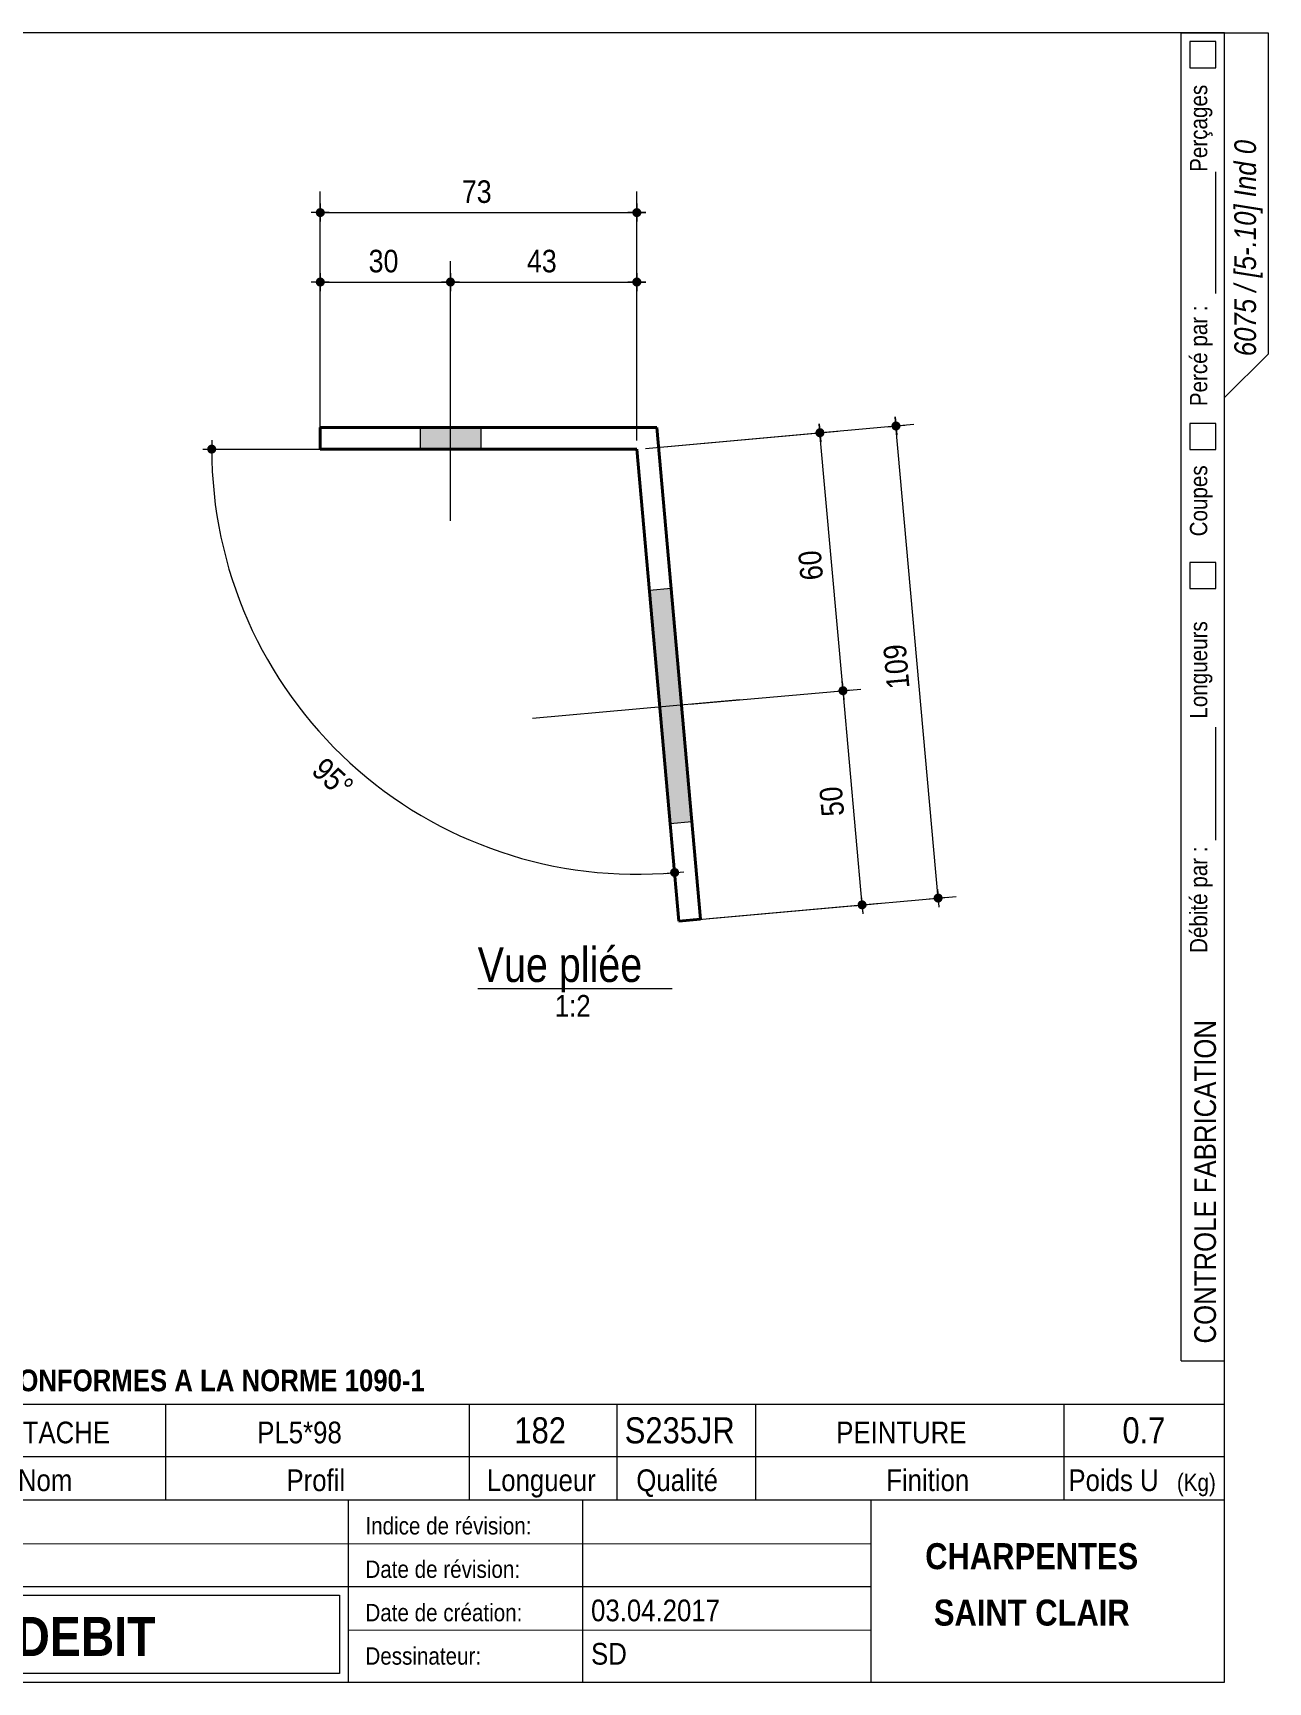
# Model space of a CAD drawing. Header units: millimetres. Extents: x 2 to 287, y 5 to 195.
# Drawn here: x 144.7 to 287, y 5 to 195 of the extents above; entities that cross this region are included whole.
import ezdxf

# ---------------------------------------------------------------- set-up
doc = ezdxf.new("R2010")
doc.units = ezdxf.units.MM
for name, color, linetype, lineweight in [('Autre type objet', 1, 'Continuous', 0), ('Boulon', 7, 'Continuous', 0), ('Cotation', 7, 'Continuous', 0), ('Feuille dessin', 5, 'Continuous', 0), ('Piece', 2, 'Continuous', 0)]:
    doc.layers.add(name, color=color, linetype=linetype, lineweight=lineweight)
doc.styles.add('ARIAL', font='ARIAL.TTF')
doc.styles.add('ARIAL_BOLD', font='ARIALBD.TTF')
doc.styles.add('ARIAL_ITALIC', font='ARIALI.TTF')
doc.styles.add('COMIC_SANS_MS', font='COMIC.TTF')

# ---------------------------------------------------------------- blocks, each defined once
blk = doc.blocks.new('*A4')
at = {"layer": 'Boulon'}
blk.add_hatch(color=256, dxfattribs=at).paths.add_polyline_path([(189.3, 147.05), (189.3, 149.55), (196.3, 149.55), (196.3, 147.05)], flags=17)
blk.add_hatch(color=256, dxfattribs=at).paths.add_polyline_path([(189.3, 147.05), (189.3, 149.55), (196.3, 149.55), (196.3, 147.05)], flags=17)
at = {"layer": 'Boulon', "linetype": 'Continuous', "lineweight": 0}
for p, q in [((192.8, 138.8), (192.8, 165.3)), ((192.8, 138.8), (192.8, 165.3)), ((189.3, 149.55), (189.3, 147.05)), ((189.3, 149.55), (189.3, 147.05)), ((196.3, 149.55), (196.3, 147.05)), ((196.3, 149.55), (196.3, 147.05))]:
    blk.add_line(p, q, dxfattribs=at)
blk = doc.blocks.new('*A5')
at = {"layer": 'Boulon'}
blk.add_hatch(color=256, dxfattribs=at).paths.add_polyline_path([(220.62, 104.11), (218.13, 103.89), (215.73, 130.78), (218.22, 131)], flags=17)
blk.add_hatch(color=256, dxfattribs=at).paths.add_polyline_path([(220.62, 104.11), (218.13, 103.89), (215.73, 130.78), (218.22, 131)], flags=17)
at = {"layer": 'Boulon', "linetype": 'Continuous', "lineweight": 0}
for p, q in [((218.22, 131), (215.73, 130.78)), ((218.22, 131), (215.73, 130.78)), ((226.14, 118.16), (202.24, 116.02)), ((226.14, 118.16), (202.24, 116.02)), ((220.62, 104.11), (218.13, 103.89)), ((220.62, 104.11), (218.13, 103.89))]:
    blk.add_line(p, q, dxfattribs=at)
blk = doc.blocks.new('*A6')
at = {"layer": 'Piece', "color": 2, "linetype": 'Continuous', "lineweight": 40}
for p, q in [((216.560289, 149.554874), (177.799325, 149.554874)), ((177.799325, 147.054874), (177.799325, 149.554874)), ((221.620941, 92.882306), (216.560289, 149.554874)), ((214.273582, 147.054874), (177.799325, 147.054874)), ((214.273582, 147.054874), (219.130849, 92.65995)), ((219.130849, 92.65995), (221.620941, 92.882306))]:
    blk.add_line(p, q, dxfattribs=at)
blk = doc.blocks.new('*A7')
at = {"layer": 'Feuille dessin', "linetype": 'Continuous', "lineweight": 0}
for p, q in [((282, 195), (5, 195)), ((5, 195), (5, 5)), ((282, 5), (282, 195)), ((5, 5), (282, 5))]:
    blk.add_line(p, q, dxfattribs=at)
at = {"layer": 'Feuille dessin', "style": 'ARIAL', "width": 0.85}
blk.add_text('Tekla Structures', height=2, rotation=90, dxfattribs=at).set_placement((4.5, 5.5))
blk = doc.blocks.new('*A9')
at = {"layer": 'Autre type objet', "linetype": 'Continuous', "lineweight": 0}
for p, q in [((277, 42), (277, 195)), ((277, 195), (287, 195)), ((278, 194), (278, 191)), ((281, 194), (278, 194)), ((281, 191), (281, 194)), ((282, 42), (282, 195)), ((287, 195), (287, 158)), ((278, 191), (281, 191)), ((281, 165), (281, 179)), ((287, 158), (282, 153)), ((278, 150), (278, 147)), ((281, 150), (278, 150)), ((281, 147), (281, 150)), ((278, 147), (281, 147)), ((278, 134), (278, 131)), ((281, 134), (278, 134)), ((281, 131), (281, 134)), ((278, 131), (281, 131)), ((281, 102), (281, 115)), ((277, 42), (282, 42))]:
    blk.add_line(p, q, dxfattribs=at)
at = {"layer": 'Autre type objet', "width": 0.85}
for s, height, style, p in [('Perçages', 2, 'ARIAL', (280, 179)), ('6075 / [5-.10] Ind 0', 2.5, 'ARIAL_ITALIC', (285.619109, 157.760245)), ('Percé par :', 2, 'ARIAL', (280, 152)), ('Coupes', 2, 'ARIAL', (280, 137)), ('Longueurs', 2, 'ARIAL', (280, 116)), ('Débité par :', 2, 'ARIAL', (280, 89)), ('CONTROLE FABRICATION', 2.5, 'ARIAL', (281, 44))]:
    blk.add_text(s, height=height, rotation=90, dxfattribs=dict(at, style=style)).set_placement(p)
blk = doc.blocks.new('*A10')
at = {"layer": 'Autre type objet', "linetype": 'Continuous', "lineweight": 0}
for p, q in [((92, 37), (282, 37)), ((92, 37), (92, 31)), ((92.51953, 36.5), (113.5, 36.5)), ((92.51953, 31.394341), (92.51953, 36.5)), ((113.5, 36.5), (113.5, 31.394341)), ((114.5, 31), (114.5, 37)), ((134.5, 31), (134.5, 37)), ((160, 31), (160, 37)), ((195, 31), (195, 37)), ((212, 31), (212, 37)), ((228, 31), (228, 37)), ((263.5, 31), (263.5, 37)), ((282, 31), (282, 37)), ((92, 31), (282, 31)), ((92, 31), (92, 5)), ((113.5, 31.394341), (92.51953, 31.394341)), ((114.5, 16), (114.5, 31)), ((134.5, 26), (134.5, 31)), ((160, 26), (160, 31)), ((195, 26), (195, 31)), ((212, 26), (212, 31)), ((228, 26), (228, 31)), ((263.5, 26), (263.5, 31)), ((282, 5), (282, 31)), ((92, 26), (282, 26)), ((181, 26), (181, 5)), ((208, 26), (208, 5)), ((241.262466, 5), (241.262466, 26)), ((92, 21), (241.327069, 20.935451)), ((92, 16), (181, 16)), ((181, 16), (241.297815, 16.021151)), ((93, 15), (180, 15)), ((93, 6), (93, 15)), ((180, 15), (180, 6)), ((181, 11), (241.217807, 10.969512)), ((180, 6), (93, 6)), ((92, 5), (282, 5))]:
    blk.add_line(p, q, dxfattribs=at)
at = {"layer": 'Autre type objet', "width": 0.85}
for s, height, style, p in [('TOLERANCES ESSENTIELLES CONFORMES A LA NORME 1090-1', 2.5, 'ARIAL_BOLD', (96.5, 38.5)), ('5-10', 3, 'ARIAL_BOLD', (98.285724, 32.540141)), ('2', 3, 'ARIAL', (120.389893, 32.5)), ('ATTACHE', 2.5, 'ARIAL', (139.718018, 32.5)), ('PL5*98', 2.5, 'ARIAL', (170.537964, 32.5)), ('182', 3, 'ARIAL', (200.165771, 32.5)), ('S235JR', 3, 'ARIAL', (212.880127, 32.5)), ('PEINTURE', 2.5, 'ARIAL', (237.24646, 32.5)), ('0.7', 3, 'ARIAL', (270.222412, 32.5)), ('Repère', 2.5, 'ARIAL', (96.112978, 27)), ('Qté', 2.5, 'ARIAL', (119, 27)), ('Nom', 2.5, 'ARIAL', (142.961426, 27)), ('Profil', 2.5, 'ARIAL', (173.903564, 27)), ('Longueur', 2.5, 'ARIAL', (197, 27)), ('Qualité', 2.5, 'ARIAL', (214.218018, 27)), ('Finition', 2.5, 'ARIAL', (243, 27)), ('Poids U', 2.5, 'ARIAL', (264, 27)), ('(Kg)', 2, 'ARIAL', (276.5, 27)), ('6075', 3.5, 'ARIAL', (115.5, 22)), ('N° Affaire:', 2, 'ARIAL', (93.640566, 22)), ('Indice de révision:', 2, 'ARIAL', (183, 22)), ('CHARPENTES', 3, 'ARIAL_BOLD', (247.5, 18)), ('Nom Affaire:', 2, 'ARIAL', (93.640566, 17.5)), ('GHD Bât N', 3.5, 'ARIAL', (115.5, 17)), ('Date de révision:', 2, 'ARIAL', (183, 17)), ('Date de création:', 2, 'ARIAL', (183, 12)), ('03.04.2017', 2.5, 'ARIAL', (209, 12)), ('SAINT CLAIR', 3, 'ARIAL_BOLD', (248.5, 11.5)), ('CROQUIS   DE  DEBIT', 4.5, 'ARIAL_BOLD', (103, 8)), ('SD', 2.5, 'ARIAL', (209, 7)), ('Dessinateur:', 2, 'ARIAL', (183, 7))]:
    blk.add_text(s, height=height, dxfattribs=dict(at, style=style)).set_placement(p)
blk = doc.blocks.new('*A24')
at = {"layer": 'Cotation'}
for points in [[(165.27, 146.54), (165.24, 146.54), (165.22, 146.54), (165.19, 146.54), (165.17, 146.55), (165.14, 146.56), (165.12, 146.57), (165.09, 146.57), (165.07, 146.58), (165.05, 146.6), (165.02, 146.61), (165, 146.62), (164.98, 146.64), (164.96, 146.65), (164.94, 146.67), (164.92, 146.69), (164.91, 146.71), (164.89, 146.72), (164.87, 146.75), (164.86, 146.77), (164.85, 146.79), (164.83, 146.81), (164.82, 146.83), (164.81, 146.86), (164.8, 146.88), (164.79, 146.9), (164.79, 146.93), (164.78, 146.95), (164.78, 146.98), (164.77, 147), (164.77, 147.03), (164.77, 147.05), (164.77, 147.08), (164.77, 147.11), (164.78, 147.13), (164.78, 147.16), (164.79, 147.18), (164.79, 147.21), (164.8, 147.23), (164.81, 147.25), (164.82, 147.28), (164.83, 147.3), (164.85, 147.32), (164.86, 147.34), (164.87, 147.36), (164.89, 147.38), (164.91, 147.4), (164.92, 147.42), (164.94, 147.44), (164.96, 147.46), (164.98, 147.47), (165, 147.49), (165.02, 147.5), (165.05, 147.51), (165.07, 147.52), (165.09, 147.54), (165.12, 147.54), (165.14, 147.55), (165.17, 147.56), (165.19, 147.56), (165.22, 147.57), (165.24, 147.57), (165.27, 147.57), (165.29, 147.57), (165.32, 147.57), (165.34, 147.57), (165.37, 147.57), (165.39, 147.56), (165.42, 147.56), (165.44, 147.55), (165.47, 147.54), (165.49, 147.54), (165.51, 147.52), (165.54, 147.51), (165.56, 147.5), (165.58, 147.49), (165.6, 147.47), (165.62, 147.46), (165.64, 147.44), (165.66, 147.42), (165.68, 147.4), (165.69, 147.38), (165.71, 147.36), (165.72, 147.34), (165.74, 147.32), (165.75, 147.3), (165.76, 147.28), (165.77, 147.25), (165.78, 147.23), (165.79, 147.21), (165.8, 147.18), (165.8, 147.16), (165.81, 147.13), (165.81, 147.11), (165.81, 147.08), (165.81, 147.05), (165.81, 147.03), (165.81, 147), (165.81, 146.98), (165.8, 146.95), (165.8, 146.93), (165.79, 146.9), (165.78, 146.88), (165.77, 146.86), (165.76, 146.83), (165.75, 146.81), (165.74, 146.79), (165.72, 146.77), (165.71, 146.75), (165.69, 146.72), (165.68, 146.71), (165.66, 146.69), (165.64, 146.67), (165.62, 146.65), (165.6, 146.64), (165.58, 146.62), (165.56, 146.61), (165.54, 146.6), (165.51, 146.58), (165.49, 146.57), (165.47, 146.57), (165.44, 146.56), (165.42, 146.55), (165.39, 146.54), (165.37, 146.54), (165.34, 146.54), (165.32, 146.54), (165.29, 146.53)], [(218.6, 97.75), (218.58, 97.75), (218.55, 97.75), (218.53, 97.76), (218.5, 97.76), (218.48, 97.77), (218.45, 97.78), (218.43, 97.79), (218.41, 97.8), (218.39, 97.81), (218.36, 97.82), (218.34, 97.83), (218.32, 97.85), (218.3, 97.87), (218.28, 97.88), (218.26, 97.9), (218.24, 97.92), (218.23, 97.94), (218.21, 97.96), (218.2, 97.98), (218.18, 98), (218.17, 98.02), (218.16, 98.04), (218.15, 98.07), (218.14, 98.09), (218.13, 98.12), (218.13, 98.14), (218.12, 98.17), (218.12, 98.19), (218.11, 98.22), (218.11, 98.24), (218.11, 98.27), (218.11, 98.29), (218.11, 98.32), (218.12, 98.34), (218.12, 98.37), (218.13, 98.39), (218.13, 98.42), (218.14, 98.44), (218.15, 98.47), (218.16, 98.49), (218.17, 98.51), (218.18, 98.53), (218.2, 98.56), (218.21, 98.58), (218.23, 98.6), (218.24, 98.62), (218.26, 98.63), (218.28, 98.65), (218.3, 98.67), (218.32, 98.68), (218.34, 98.7), (218.36, 98.71), (218.39, 98.73), (218.41, 98.74), (218.43, 98.75), (218.45, 98.76), (218.48, 98.76), (218.5, 98.77), (218.53, 98.78), (218.55, 98.78), (218.58, 98.78), (218.6, 98.79), (218.63, 98.79), (218.66, 98.79), (218.68, 98.78), (218.71, 98.78), (218.73, 98.78), (218.76, 98.77), (218.78, 98.76), (218.81, 98.76), (218.83, 98.75), (218.85, 98.74), (218.88, 98.73), (218.9, 98.71), (218.92, 98.7), (218.94, 98.68), (218.96, 98.67), (218.98, 98.65), (219, 98.63), (219.02, 98.62), (219.03, 98.6), (219.05, 98.58), (219.06, 98.56), (219.08, 98.53), (219.09, 98.51), (219.1, 98.49), (219.11, 98.47), (219.12, 98.44), (219.13, 98.42), (219.13, 98.39), (219.14, 98.37), (219.14, 98.34), (219.15, 98.32), (219.15, 98.29), (219.15, 98.27), (219.15, 98.24), (219.15, 98.22), (219.14, 98.19), (219.14, 98.17), (219.13, 98.14), (219.13, 98.12), (219.12, 98.09), (219.11, 98.07), (219.1, 98.04), (219.09, 98.02), (219.08, 98), (219.06, 97.98), (219.05, 97.96), (219.03, 97.94), (219.02, 97.92), (219, 97.9), (218.98, 97.88), (218.96, 97.87), (218.94, 97.85), (218.92, 97.83), (218.9, 97.82), (218.88, 97.81), (218.85, 97.8), (218.83, 97.79), (218.81, 97.78), (218.78, 97.77), (218.76, 97.76), (218.73, 97.76), (218.71, 97.75), (218.68, 97.75), (218.66, 97.75), (218.63, 97.75)]]:
    blk.add_hatch(color=256, dxfattribs=at).paths.add_polyline_path(points, flags=17)
at = {"layer": 'Cotation', "linetype": 'Continuous', "lineweight": 0}
for p, q in [((164.25, 147.05), (166.33, 147.05)), ((165.29, 148.09), (165.29, 146.01)), ((165.29, 147.05), (214.27, 147.05)), ((218.63, 98.27), (214.27, 147.05)), ((214.36, 146.06), (218.63, 98.27)), ((218.72, 97.23), (218.54, 99.3)), ((217.59, 98.17), (219.67, 98.36))]:
    blk.add_line(p, q, dxfattribs=at)
blk.add_arc((214.27, 147.05), 48.98, 180, 275.1028, dxfattribs=at)
at = {"layer": 'Cotation'}
for p in [(165.29, 147.05), (218.63, 98.27)]:
    blk.add_point(p, dxfattribs=at)
at = {"layer": 'Cotation', "style": 'ARIAL', "width": 0.85}
blk.add_text('95°', height=2.6, rotation=-42.4504, dxfattribs=at).set_placement((176.65, 109.8))
blk = doc.blocks.new('*A25')
at = {"layer": 'Cotation'}
for points in [[(244.11, 149.2), (244.08, 149.2), (244.05, 149.21), (244.03, 149.21), (244, 149.22), (243.98, 149.22), (243.96, 149.23), (243.93, 149.24), (243.91, 149.25), (243.89, 149.26), (243.86, 149.28), (243.84, 149.29), (243.82, 149.3), (243.8, 149.32), (243.78, 149.34), (243.76, 149.35), (243.75, 149.37), (243.73, 149.39), (243.71, 149.41), (243.7, 149.43), (243.68, 149.45), (243.67, 149.48), (243.66, 149.5), (243.65, 149.52), (243.64, 149.55), (243.63, 149.57), (243.63, 149.59), (243.62, 149.62), (243.62, 149.64), (243.61, 149.67), (243.61, 149.7), (243.61, 149.72), (243.61, 149.75), (243.61, 149.77), (243.62, 149.8), (243.62, 149.82), (243.63, 149.85), (243.63, 149.87), (243.64, 149.9), (243.65, 149.92), (243.66, 149.94), (243.67, 149.97), (243.68, 149.99), (243.7, 150.01), (243.71, 150.03), (243.73, 150.05), (243.75, 150.07), (243.76, 150.09), (243.78, 150.11), (243.8, 150.12), (243.82, 150.14), (243.84, 150.15), (243.86, 150.17), (243.89, 150.18), (243.91, 150.19), (243.93, 150.2), (243.96, 150.21), (243.98, 150.22), (244, 150.23), (244.03, 150.23), (244.05, 150.24), (244.08, 150.24), (244.11, 150.24), (244.13, 150.24), (244.16, 150.24), (244.18, 150.24), (244.21, 150.24), (244.23, 150.23), (244.26, 150.23), (244.28, 150.22), (244.31, 150.21), (244.33, 150.2), (244.35, 150.19), (244.38, 150.18), (244.4, 150.17), (244.42, 150.15), (244.44, 150.14), (244.46, 150.12), (244.48, 150.11), (244.5, 150.09), (244.52, 150.07), (244.53, 150.05), (244.55, 150.03), (244.56, 150.01), (244.58, 149.99), (244.59, 149.97), (244.6, 149.94), (244.61, 149.92), (244.62, 149.9), (244.63, 149.87), (244.64, 149.85), (244.64, 149.82), (244.65, 149.8), (244.65, 149.77), (244.65, 149.75), (244.65, 149.72), (244.65, 149.7), (244.65, 149.67), (244.65, 149.64), (244.64, 149.62), (244.64, 149.59), (244.63, 149.57), (244.62, 149.55), (244.61, 149.52), (244.6, 149.5), (244.59, 149.48), (244.58, 149.45), (244.56, 149.43), (244.55, 149.41), (244.53, 149.39), (244.52, 149.37), (244.5, 149.35), (244.48, 149.34), (244.46, 149.32), (244.44, 149.3), (244.42, 149.29), (244.4, 149.28), (244.38, 149.26), (244.35, 149.25), (244.33, 149.24), (244.31, 149.23), (244.28, 149.22), (244.26, 149.22), (244.23, 149.21), (244.21, 149.21), (244.18, 149.2), (244.16, 149.2), (244.13, 149.2)], [(248.96, 94.81), (248.94, 94.81), (248.91, 94.81), (248.89, 94.82), (248.86, 94.82), (248.84, 94.83), (248.81, 94.84), (248.79, 94.85), (248.77, 94.86), (248.74, 94.87), (248.72, 94.88), (248.7, 94.89), (248.68, 94.91), (248.66, 94.92), (248.64, 94.94), (248.62, 94.96), (248.6, 94.98), (248.59, 95), (248.57, 95.02), (248.56, 95.04), (248.54, 95.06), (248.53, 95.08), (248.52, 95.1), (248.51, 95.13), (248.5, 95.15), (248.49, 95.18), (248.48, 95.2), (248.48, 95.22), (248.47, 95.25), (248.47, 95.28), (248.47, 95.3), (248.47, 95.33), (248.47, 95.35), (248.47, 95.38), (248.47, 95.4), (248.48, 95.43), (248.48, 95.45), (248.49, 95.48), (248.5, 95.5), (248.51, 95.53), (248.52, 95.55), (248.53, 95.57), (248.54, 95.59), (248.56, 95.62), (248.57, 95.64), (248.59, 95.66), (248.6, 95.68), (248.62, 95.69), (248.64, 95.71), (248.66, 95.73), (248.68, 95.74), (248.7, 95.76), (248.72, 95.77), (248.74, 95.78), (248.77, 95.8), (248.79, 95.81), (248.81, 95.82), (248.84, 95.82), (248.86, 95.83), (248.89, 95.84), (248.91, 95.84), (248.94, 95.84), (248.96, 95.85), (248.99, 95.85), (249.01, 95.85), (249.04, 95.84), (249.06, 95.84), (249.09, 95.84), (249.11, 95.83), (249.14, 95.82), (249.16, 95.82), (249.19, 95.81), (249.21, 95.8), (249.23, 95.78), (249.26, 95.77), (249.28, 95.76), (249.3, 95.74), (249.32, 95.73), (249.34, 95.71), (249.36, 95.69), (249.37, 95.68), (249.39, 95.66), (249.41, 95.64), (249.42, 95.62), (249.43, 95.59), (249.45, 95.57), (249.46, 95.55), (249.47, 95.53), (249.48, 95.5), (249.49, 95.48), (249.49, 95.45), (249.5, 95.43), (249.5, 95.4), (249.51, 95.38), (249.51, 95.35), (249.51, 95.33), (249.51, 95.3), (249.51, 95.28), (249.5, 95.25), (249.5, 95.22), (249.49, 95.2), (249.49, 95.18), (249.48, 95.15), (249.47, 95.13), (249.46, 95.1), (249.45, 95.08), (249.43, 95.06), (249.42, 95.04), (249.41, 95.02), (249.39, 95), (249.37, 94.98), (249.36, 94.96), (249.34, 94.94), (249.32, 94.92), (249.3, 94.91), (249.28, 94.89), (249.26, 94.88), (249.23, 94.87), (249.21, 94.86), (249.19, 94.85), (249.16, 94.84), (249.14, 94.83), (249.11, 94.82), (249.09, 94.82), (249.06, 94.81), (249.04, 94.81), (249.01, 94.81), (248.99, 94.81)]]:
    blk.add_hatch(color=256, dxfattribs=at).paths.add_polyline_path(points, flags=17)
at = {"layer": 'Cotation', "linetype": 'Continuous', "lineweight": 0}
for p, q in [((244.04, 150.76), (244.22, 148.69)), ((244.13, 149.72), (244.04, 150.76)), ((215.27, 147.14), (246.2, 149.91)), ((243.1, 149.63), (245.17, 149.81)), ((248.99, 95.33), (244.13, 149.72)), ((220.13, 92.75), (251.06, 95.51)), ((247.95, 95.23), (250.02, 95.42)), ((248.9, 96.36), (249.08, 94.29)), ((248.99, 95.33), (249.08, 94.29))]:
    blk.add_line(p, q, dxfattribs=at)
at = {"layer": 'Cotation'}
for p in [(244.13, 149.72), (248.99, 95.33)]:
    blk.add_point(p, dxfattribs=at)
at = {"layer": 'Cotation', "style": 'ARIAL', "width": 0.85}
blk.add_text('109', height=2.6, rotation=95.1053, dxfattribs=at).set_placement((245.7, 119.54))
blk = doc.blocks.new('*A26')
at = {"layer": 'Cotation'}
for points in [[(238, 118.7), (237.97, 118.7), (237.95, 118.71), (237.92, 118.71), (237.9, 118.72), (237.87, 118.72), (237.85, 118.73), (237.83, 118.74), (237.8, 118.75), (237.78, 118.76), (237.76, 118.77), (237.74, 118.79), (237.72, 118.8), (237.7, 118.82), (237.68, 118.83), (237.66, 118.85), (237.64, 118.87), (237.62, 118.89), (237.61, 118.91), (237.59, 118.93), (237.58, 118.95), (237.57, 118.97), (237.56, 119), (237.54, 119.02), (237.54, 119.04), (237.53, 119.07), (237.52, 119.09), (237.52, 119.12), (237.51, 119.14), (237.51, 119.17), (237.51, 119.19), (237.51, 119.22), (237.51, 119.25), (237.51, 119.27), (237.51, 119.3), (237.52, 119.32), (237.52, 119.35), (237.53, 119.37), (237.54, 119.4), (237.54, 119.42), (237.56, 119.44), (237.57, 119.46), (237.58, 119.49), (237.59, 119.51), (237.61, 119.53), (237.62, 119.55), (237.64, 119.57), (237.66, 119.59), (237.68, 119.61), (237.7, 119.62), (237.72, 119.64), (237.74, 119.65), (237.76, 119.67), (237.78, 119.68), (237.8, 119.69), (237.83, 119.7), (237.85, 119.71), (237.87, 119.72), (237.9, 119.72), (237.92, 119.73), (237.95, 119.73), (237.97, 119.74), (238, 119.74), (238.03, 119.74), (238.05, 119.74), (238.08, 119.74), (238.1, 119.73), (238.13, 119.73), (238.15, 119.72), (238.18, 119.72), (238.2, 119.71), (238.22, 119.7), (238.25, 119.69), (238.27, 119.68), (238.29, 119.67), (238.31, 119.65), (238.34, 119.64), (238.36, 119.62), (238.37, 119.61), (238.39, 119.59), (238.41, 119.57), (238.43, 119.55), (238.44, 119.53), (238.46, 119.51), (238.47, 119.49), (238.48, 119.46), (238.5, 119.44), (238.51, 119.42), (238.51, 119.4), (238.52, 119.37), (238.53, 119.35), (238.54, 119.32), (238.54, 119.3), (238.54, 119.27), (238.54, 119.25), (238.55, 119.22), (238.54, 119.19), (238.54, 119.17), (238.54, 119.14), (238.54, 119.12), (238.53, 119.09), (238.52, 119.07), (238.51, 119.04), (238.51, 119.02), (238.5, 119), (238.48, 118.97), (238.47, 118.95), (238.46, 118.93), (238.44, 118.91), (238.43, 118.89), (238.41, 118.87), (238.39, 118.85), (238.37, 118.83), (238.36, 118.82), (238.34, 118.8), (238.31, 118.79), (238.29, 118.77), (238.27, 118.76), (238.25, 118.75), (238.22, 118.74), (238.2, 118.73), (238.18, 118.72), (238.15, 118.72), (238.13, 118.71), (238.1, 118.71), (238.08, 118.7), (238.05, 118.7), (238.03, 118.7)], [(240.2, 94.02), (240.18, 94.03), (240.15, 94.03), (240.13, 94.03), (240.1, 94.04), (240.08, 94.05), (240.05, 94.05), (240.03, 94.06), (240.01, 94.07), (239.98, 94.09), (239.96, 94.1), (239.94, 94.11), (239.92, 94.13), (239.9, 94.14), (239.88, 94.16), (239.86, 94.18), (239.84, 94.19), (239.83, 94.21), (239.81, 94.23), (239.8, 94.26), (239.78, 94.28), (239.77, 94.3), (239.76, 94.32), (239.75, 94.34), (239.74, 94.37), (239.73, 94.39), (239.72, 94.42), (239.72, 94.44), (239.71, 94.47), (239.71, 94.49), (239.71, 94.52), (239.71, 94.54), (239.71, 94.57), (239.71, 94.59), (239.71, 94.62), (239.72, 94.65), (239.72, 94.67), (239.73, 94.69), (239.74, 94.72), (239.75, 94.74), (239.76, 94.77), (239.77, 94.79), (239.78, 94.81), (239.8, 94.83), (239.81, 94.85), (239.83, 94.87), (239.84, 94.89), (239.86, 94.91), (239.88, 94.93), (239.9, 94.95), (239.92, 94.96), (239.94, 94.98), (239.96, 94.99), (239.98, 95), (240.01, 95.01), (240.03, 95.02), (240.05, 95.03), (240.08, 95.04), (240.1, 95.05), (240.13, 95.05), (240.15, 95.06), (240.18, 95.06), (240.2, 95.06), (240.23, 95.06), (240.25, 95.06), (240.28, 95.06), (240.31, 95.06), (240.33, 95.05), (240.36, 95.05), (240.38, 95.04), (240.4, 95.03), (240.43, 95.02), (240.45, 95.01), (240.47, 95), (240.5, 94.99), (240.52, 94.98), (240.54, 94.96), (240.56, 94.95), (240.58, 94.93), (240.6, 94.91), (240.61, 94.89), (240.63, 94.87), (240.65, 94.85), (240.66, 94.83), (240.67, 94.81), (240.69, 94.79), (240.7, 94.77), (240.71, 94.74), (240.72, 94.72), (240.73, 94.69), (240.73, 94.67), (240.74, 94.65), (240.74, 94.62), (240.75, 94.59), (240.75, 94.57), (240.75, 94.54), (240.75, 94.52), (240.75, 94.49), (240.74, 94.47), (240.74, 94.44), (240.73, 94.42), (240.73, 94.39), (240.72, 94.37), (240.71, 94.34), (240.7, 94.32), (240.69, 94.3), (240.67, 94.28), (240.66, 94.26), (240.65, 94.23), (240.63, 94.21), (240.61, 94.19), (240.6, 94.18), (240.58, 94.16), (240.56, 94.14), (240.54, 94.13), (240.52, 94.11), (240.5, 94.1), (240.47, 94.09), (240.45, 94.07), (240.43, 94.06), (240.4, 94.05), (240.38, 94.05), (240.36, 94.04), (240.33, 94.03), (240.31, 94.03), (240.28, 94.03), (240.25, 94.02), (240.23, 94.02)]]:
    blk.add_hatch(color=256, dxfattribs=at).paths.add_polyline_path(points, flags=17)
at = {"layer": 'Cotation', "linetype": 'Continuous', "lineweight": 0}
for p, q in [((237.93, 120.26), (238.12, 118.18)), ((238.03, 119.22), (237.93, 120.26)), ((220.41, 117.65), (240.1, 119.4)), ((236.99, 119.13), (239.06, 119.31)), ((240.23, 94.54), (238.03, 119.22)), ((240.14, 95.58), (240.32, 93.51)), ((222.62, 92.97), (242.3, 94.73)), ((239.19, 94.45), (241.26, 94.64)), ((240.23, 94.54), (240.32, 93.51))]:
    blk.add_line(p, q, dxfattribs=at)
at = {"layer": 'Cotation'}
for p in [(238.03, 119.22), (240.23, 94.54)]:
    blk.add_point(p, dxfattribs=at)
at = {"layer": 'Cotation', "style": 'ARIAL', "width": 0.85}
blk.add_text('50', height=2.6, rotation=95.1053, dxfattribs=at).set_placement((238.18, 104.86))
blk = doc.blocks.new('*A27')
at = {"layer": 'Cotation'}
for points in [[(235.35, 148.42), (235.32, 148.42), (235.3, 148.42), (235.27, 148.43), (235.25, 148.43), (235.22, 148.44), (235.2, 148.45), (235.17, 148.46), (235.15, 148.47), (235.13, 148.48), (235.1, 148.49), (235.08, 148.51), (235.06, 148.52), (235.04, 148.54), (235.02, 148.55), (235, 148.57), (234.99, 148.59), (234.97, 148.61), (234.95, 148.63), (234.94, 148.65), (234.93, 148.67), (234.91, 148.69), (234.9, 148.72), (234.89, 148.74), (234.88, 148.76), (234.87, 148.79), (234.87, 148.81), (234.86, 148.84), (234.86, 148.86), (234.85, 148.89), (234.85, 148.91), (234.85, 148.94), (234.85, 148.96), (234.85, 148.99), (234.86, 149.02), (234.86, 149.04), (234.87, 149.07), (234.87, 149.09), (234.88, 149.11), (234.89, 149.14), (234.9, 149.16), (234.91, 149.18), (234.93, 149.21), (234.94, 149.23), (234.95, 149.25), (234.97, 149.27), (234.99, 149.29), (235, 149.31), (235.02, 149.32), (235.04, 149.34), (235.06, 149.36), (235.08, 149.37), (235.1, 149.38), (235.13, 149.4), (235.15, 149.41), (235.17, 149.42), (235.2, 149.43), (235.22, 149.44), (235.25, 149.44), (235.27, 149.45), (235.3, 149.45), (235.32, 149.46), (235.35, 149.46), (235.37, 149.46), (235.4, 149.46), (235.42, 149.46), (235.45, 149.45), (235.47, 149.45), (235.5, 149.44), (235.52, 149.44), (235.55, 149.43), (235.57, 149.42), (235.59, 149.41), (235.62, 149.4), (235.64, 149.38), (235.66, 149.37), (235.68, 149.36), (235.7, 149.34), (235.72, 149.32), (235.74, 149.31), (235.76, 149.29), (235.77, 149.27), (235.79, 149.25), (235.8, 149.23), (235.82, 149.21), (235.83, 149.18), (235.84, 149.16), (235.85, 149.14), (235.86, 149.11), (235.87, 149.09), (235.88, 149.07), (235.88, 149.04), (235.89, 149.02), (235.89, 148.99), (235.89, 148.96), (235.89, 148.94), (235.89, 148.91), (235.89, 148.89), (235.89, 148.86), (235.88, 148.84), (235.88, 148.81), (235.87, 148.79), (235.86, 148.76), (235.85, 148.74), (235.84, 148.72), (235.83, 148.69), (235.82, 148.67), (235.8, 148.65), (235.79, 148.63), (235.77, 148.61), (235.76, 148.59), (235.74, 148.57), (235.72, 148.55), (235.7, 148.54), (235.68, 148.52), (235.66, 148.51), (235.64, 148.49), (235.62, 148.48), (235.59, 148.47), (235.57, 148.46), (235.55, 148.45), (235.52, 148.44), (235.5, 148.43), (235.47, 148.43), (235.45, 148.42), (235.42, 148.42), (235.4, 148.42), (235.37, 148.42)], [(238, 118.7), (237.97, 118.7), (237.95, 118.71), (237.92, 118.71), (237.9, 118.72), (237.87, 118.72), (237.85, 118.73), (237.83, 118.74), (237.8, 118.75), (237.78, 118.76), (237.76, 118.77), (237.74, 118.79), (237.72, 118.8), (237.7, 118.82), (237.68, 118.83), (237.66, 118.85), (237.64, 118.87), (237.62, 118.89), (237.61, 118.91), (237.59, 118.93), (237.58, 118.95), (237.57, 118.97), (237.56, 119), (237.54, 119.02), (237.54, 119.04), (237.53, 119.07), (237.52, 119.09), (237.52, 119.12), (237.51, 119.14), (237.51, 119.17), (237.51, 119.19), (237.51, 119.22), (237.51, 119.25), (237.51, 119.27), (237.51, 119.3), (237.52, 119.32), (237.52, 119.35), (237.53, 119.37), (237.54, 119.4), (237.54, 119.42), (237.56, 119.44), (237.57, 119.46), (237.58, 119.49), (237.59, 119.51), (237.61, 119.53), (237.62, 119.55), (237.64, 119.57), (237.66, 119.59), (237.68, 119.61), (237.7, 119.62), (237.72, 119.64), (237.74, 119.65), (237.76, 119.67), (237.78, 119.68), (237.8, 119.69), (237.83, 119.7), (237.85, 119.71), (237.87, 119.72), (237.9, 119.72), (237.92, 119.73), (237.95, 119.73), (237.97, 119.74), (238, 119.74), (238.03, 119.74), (238.05, 119.74), (238.08, 119.74), (238.1, 119.73), (238.13, 119.73), (238.15, 119.72), (238.18, 119.72), (238.2, 119.71), (238.22, 119.7), (238.25, 119.69), (238.27, 119.68), (238.29, 119.67), (238.31, 119.65), (238.34, 119.64), (238.36, 119.62), (238.37, 119.61), (238.39, 119.59), (238.41, 119.57), (238.43, 119.55), (238.44, 119.53), (238.46, 119.51), (238.47, 119.49), (238.48, 119.46), (238.5, 119.44), (238.51, 119.42), (238.51, 119.4), (238.52, 119.37), (238.53, 119.35), (238.54, 119.32), (238.54, 119.3), (238.54, 119.27), (238.54, 119.25), (238.55, 119.22), (238.54, 119.19), (238.54, 119.17), (238.54, 119.14), (238.54, 119.12), (238.53, 119.09), (238.52, 119.07), (238.51, 119.04), (238.51, 119.02), (238.5, 119), (238.48, 118.97), (238.47, 118.95), (238.46, 118.93), (238.44, 118.91), (238.43, 118.89), (238.41, 118.87), (238.39, 118.85), (238.37, 118.83), (238.36, 118.82), (238.34, 118.8), (238.31, 118.79), (238.29, 118.77), (238.27, 118.76), (238.25, 118.75), (238.22, 118.74), (238.2, 118.73), (238.18, 118.72), (238.15, 118.72), (238.13, 118.71), (238.1, 118.71), (238.08, 118.7), (238.05, 118.7), (238.03, 118.7)]]:
    blk.add_hatch(color=256, dxfattribs=at).paths.add_polyline_path(points, flags=17)
at = {"layer": 'Cotation', "linetype": 'Continuous', "lineweight": 0}
for p, q in [((215.27, 147.14), (237.44, 149.12)), ((234.34, 148.85), (236.41, 149.03)), ((235.28, 149.97), (235.46, 147.9)), ((235.37, 148.94), (235.28, 149.97)), ((238.03, 119.22), (235.37, 148.94)), ((237.93, 120.26), (238.12, 118.18)), ((220.41, 117.65), (240.1, 119.4)), ((236.99, 119.13), (239.06, 119.31)), ((238.03, 119.22), (238.12, 118.18))]:
    blk.add_line(p, q, dxfattribs=at)
at = {"layer": 'Cotation'}
for p in [(235.37, 148.94), (238.03, 119.22)]:
    blk.add_point(p, dxfattribs=at)
at = {"layer": 'Cotation', "style": 'ARIAL', "width": 0.85}
blk.add_text('60', height=2.6, rotation=95.1053, dxfattribs=at).set_placement((235.75, 132.06))
blk = doc.blocks.new('*A28')
at = {"layer": 'Cotation'}
for points in [[(177.77, 173.79), (177.75, 173.79), (177.72, 173.79), (177.7, 173.79), (177.67, 173.8), (177.65, 173.81), (177.62, 173.82), (177.6, 173.82), (177.58, 173.83), (177.55, 173.85), (177.53, 173.86), (177.51, 173.87), (177.49, 173.89), (177.47, 173.9), (177.45, 173.92), (177.43, 173.94), (177.41, 173.96), (177.4, 173.97), (177.38, 174), (177.37, 174.02), (177.35, 174.04), (177.34, 174.06), (177.33, 174.08), (177.32, 174.11), (177.31, 174.13), (177.3, 174.15), (177.29, 174.18), (177.29, 174.2), (177.28, 174.23), (177.28, 174.25), (177.28, 174.28), (177.28, 174.3), (177.28, 174.33), (177.28, 174.36), (177.28, 174.38), (177.29, 174.41), (177.29, 174.43), (177.3, 174.46), (177.31, 174.48), (177.32, 174.5), (177.33, 174.53), (177.34, 174.55), (177.35, 174.57), (177.37, 174.59), (177.38, 174.61), (177.4, 174.63), (177.41, 174.65), (177.43, 174.67), (177.45, 174.69), (177.47, 174.71), (177.49, 174.72), (177.51, 174.74), (177.53, 174.75), (177.55, 174.76), (177.58, 174.77), (177.6, 174.79), (177.62, 174.79), (177.65, 174.8), (177.67, 174.81), (177.7, 174.81), (177.72, 174.82), (177.75, 174.82), (177.77, 174.82), (177.8, 174.82), (177.82, 174.82), (177.85, 174.82), (177.88, 174.82), (177.9, 174.81), (177.93, 174.81), (177.95, 174.8), (177.97, 174.79), (178, 174.79), (178.02, 174.77), (178.04, 174.76), (178.07, 174.75), (178.09, 174.74), (178.11, 174.72), (178.13, 174.71), (178.15, 174.69), (178.17, 174.67), (178.18, 174.65), (178.2, 174.63), (178.22, 174.61), (178.23, 174.59), (178.25, 174.57), (178.26, 174.55), (178.27, 174.53), (178.28, 174.5), (178.29, 174.48), (178.3, 174.46), (178.3, 174.43), (178.31, 174.41), (178.31, 174.38), (178.32, 174.36), (178.32, 174.33), (178.32, 174.3), (178.32, 174.28), (178.32, 174.25), (178.31, 174.23), (178.31, 174.2), (178.3, 174.18), (178.3, 174.15), (178.29, 174.13), (178.28, 174.11), (178.27, 174.08), (178.26, 174.06), (178.25, 174.04), (178.23, 174.02), (178.22, 174), (178.2, 173.97), (178.18, 173.96), (178.17, 173.94), (178.15, 173.92), (178.13, 173.9), (178.11, 173.89), (178.09, 173.87), (178.07, 173.86), (178.04, 173.85), (178.02, 173.83), (178, 173.82), (177.97, 173.82), (177.95, 173.81), (177.93, 173.8), (177.9, 173.79), (177.88, 173.79), (177.85, 173.79), (177.82, 173.79), (177.8, 173.78)], [(214.25, 173.79), (214.22, 173.79), (214.2, 173.79), (214.17, 173.79), (214.15, 173.8), (214.12, 173.81), (214.1, 173.82), (214.07, 173.82), (214.05, 173.83), (214.03, 173.85), (214.01, 173.86), (213.98, 173.87), (213.96, 173.89), (213.94, 173.9), (213.92, 173.92), (213.91, 173.94), (213.89, 173.96), (213.87, 173.97), (213.86, 174), (213.84, 174.02), (213.83, 174.04), (213.81, 174.06), (213.8, 174.08), (213.79, 174.11), (213.78, 174.13), (213.78, 174.15), (213.77, 174.18), (213.76, 174.2), (213.76, 174.23), (213.76, 174.25), (213.75, 174.28), (213.75, 174.3), (213.75, 174.33), (213.76, 174.36), (213.76, 174.38), (213.76, 174.41), (213.77, 174.43), (213.78, 174.46), (213.78, 174.48), (213.79, 174.5), (213.8, 174.53), (213.81, 174.55), (213.83, 174.57), (213.84, 174.59), (213.86, 174.61), (213.87, 174.63), (213.89, 174.65), (213.91, 174.67), (213.92, 174.69), (213.94, 174.71), (213.96, 174.72), (213.98, 174.74), (214.01, 174.75), (214.03, 174.76), (214.05, 174.77), (214.07, 174.79), (214.1, 174.79), (214.12, 174.8), (214.15, 174.81), (214.17, 174.81), (214.2, 174.82), (214.22, 174.82), (214.25, 174.82), (214.27, 174.82), (214.3, 174.82), (214.32, 174.82), (214.35, 174.82), (214.38, 174.81), (214.4, 174.81), (214.42, 174.8), (214.45, 174.79), (214.47, 174.79), (214.5, 174.77), (214.52, 174.76), (214.54, 174.75), (214.56, 174.74), (214.58, 174.72), (214.6, 174.71), (214.62, 174.69), (214.64, 174.67), (214.66, 174.65), (214.68, 174.63), (214.69, 174.61), (214.71, 174.59), (214.72, 174.57), (214.73, 174.55), (214.74, 174.53), (214.75, 174.5), (214.76, 174.48), (214.77, 174.46), (214.78, 174.43), (214.78, 174.41), (214.79, 174.38), (214.79, 174.36), (214.79, 174.33), (214.79, 174.3), (214.79, 174.28), (214.79, 174.25), (214.79, 174.23), (214.78, 174.2), (214.78, 174.18), (214.77, 174.15), (214.76, 174.13), (214.75, 174.11), (214.74, 174.08), (214.73, 174.06), (214.72, 174.04), (214.71, 174.02), (214.69, 174), (214.68, 173.97), (214.66, 173.96), (214.64, 173.94), (214.62, 173.92), (214.6, 173.9), (214.58, 173.89), (214.56, 173.87), (214.54, 173.86), (214.52, 173.85), (214.5, 173.83), (214.47, 173.82), (214.45, 173.82), (214.42, 173.81), (214.4, 173.8), (214.38, 173.79), (214.35, 173.79), (214.32, 173.79), (214.3, 173.79), (214.27, 173.78)]]:
    blk.add_hatch(color=256, dxfattribs=at).paths.add_polyline_path(points, flags=17)
at = {"layer": 'Cotation', "linetype": 'Continuous', "lineweight": 0}
for p, q in [((177.8, 148.05), (177.8, 176.72)), ((214.27, 148.05), (214.27, 176.72)), ((177.8, 175.34), (177.8, 173.26)), ((214.27, 175.34), (214.27, 173.26)), ((178.84, 174.3), (176.76, 174.3)), ((177.8, 174.3), (176.76, 174.3)), ((177.8, 174.3), (214.27, 174.3)), ((215.31, 174.3), (213.23, 174.3)), ((214.27, 174.3), (215.31, 174.3))]:
    blk.add_line(p, q, dxfattribs=at)
at = {"layer": 'Cotation'}
for p in [(177.8, 174.3), (214.27, 174.3)]:
    blk.add_point(p, dxfattribs=at)
at = {"layer": 'Cotation', "style": 'ARIAL', "width": 0.85}
blk.add_text('73', height=2.6, dxfattribs=at).set_placement((194.11, 175.42))
blk = doc.blocks.new('*A29')
at = {"layer": 'Cotation'}
for points in [[(177.77, 165.79), (177.75, 165.79), (177.72, 165.79), (177.7, 165.79), (177.67, 165.8), (177.65, 165.81), (177.62, 165.82), (177.6, 165.82), (177.58, 165.83), (177.55, 165.85), (177.53, 165.86), (177.51, 165.87), (177.49, 165.89), (177.47, 165.9), (177.45, 165.92), (177.43, 165.94), (177.41, 165.96), (177.4, 165.97), (177.38, 166), (177.37, 166.02), (177.35, 166.04), (177.34, 166.06), (177.33, 166.08), (177.32, 166.11), (177.31, 166.13), (177.3, 166.15), (177.29, 166.18), (177.29, 166.2), (177.28, 166.23), (177.28, 166.25), (177.28, 166.28), (177.28, 166.3), (177.28, 166.33), (177.28, 166.36), (177.28, 166.38), (177.29, 166.41), (177.29, 166.43), (177.3, 166.46), (177.31, 166.48), (177.32, 166.5), (177.33, 166.53), (177.34, 166.55), (177.35, 166.57), (177.37, 166.59), (177.38, 166.61), (177.4, 166.63), (177.41, 166.65), (177.43, 166.67), (177.45, 166.69), (177.47, 166.71), (177.49, 166.72), (177.51, 166.74), (177.53, 166.75), (177.55, 166.76), (177.58, 166.77), (177.6, 166.79), (177.62, 166.79), (177.65, 166.8), (177.67, 166.81), (177.7, 166.81), (177.72, 166.82), (177.75, 166.82), (177.77, 166.82), (177.8, 166.82), (177.82, 166.82), (177.85, 166.82), (177.88, 166.82), (177.9, 166.81), (177.93, 166.81), (177.95, 166.8), (177.97, 166.79), (178, 166.79), (178.02, 166.77), (178.04, 166.76), (178.07, 166.75), (178.09, 166.74), (178.11, 166.72), (178.13, 166.71), (178.15, 166.69), (178.17, 166.67), (178.18, 166.65), (178.2, 166.63), (178.22, 166.61), (178.23, 166.59), (178.25, 166.57), (178.26, 166.55), (178.27, 166.53), (178.28, 166.5), (178.29, 166.48), (178.3, 166.46), (178.3, 166.43), (178.31, 166.41), (178.31, 166.38), (178.32, 166.36), (178.32, 166.33), (178.32, 166.3), (178.32, 166.28), (178.32, 166.25), (178.31, 166.23), (178.31, 166.2), (178.3, 166.18), (178.3, 166.15), (178.29, 166.13), (178.28, 166.11), (178.27, 166.08), (178.26, 166.06), (178.25, 166.04), (178.23, 166.02), (178.22, 166), (178.2, 165.97), (178.18, 165.96), (178.17, 165.94), (178.15, 165.92), (178.13, 165.9), (178.11, 165.89), (178.09, 165.87), (178.07, 165.86), (178.04, 165.85), (178.02, 165.83), (178, 165.82), (177.97, 165.82), (177.95, 165.81), (177.93, 165.8), (177.9, 165.79), (177.88, 165.79), (177.85, 165.79), (177.82, 165.79), (177.8, 165.78)], [(192.77, 165.79), (192.75, 165.79), (192.72, 165.79), (192.7, 165.79), (192.67, 165.8), (192.65, 165.81), (192.62, 165.82), (192.6, 165.82), (192.57, 165.83), (192.55, 165.85), (192.53, 165.86), (192.51, 165.87), (192.49, 165.89), (192.47, 165.9), (192.45, 165.92), (192.43, 165.94), (192.41, 165.96), (192.39, 165.97), (192.38, 166), (192.36, 166.02), (192.35, 166.04), (192.34, 166.06), (192.33, 166.08), (192.32, 166.11), (192.31, 166.13), (192.3, 166.15), (192.29, 166.18), (192.29, 166.2), (192.28, 166.23), (192.28, 166.25), (192.28, 166.28), (192.28, 166.3), (192.28, 166.33), (192.28, 166.36), (192.28, 166.38), (192.29, 166.41), (192.29, 166.43), (192.3, 166.46), (192.31, 166.48), (192.32, 166.5), (192.33, 166.53), (192.34, 166.55), (192.35, 166.57), (192.36, 166.59), (192.38, 166.61), (192.39, 166.63), (192.41, 166.65), (192.43, 166.67), (192.45, 166.69), (192.47, 166.71), (192.49, 166.72), (192.51, 166.74), (192.53, 166.75), (192.55, 166.76), (192.57, 166.77), (192.6, 166.79), (192.62, 166.79), (192.65, 166.8), (192.67, 166.81), (192.7, 166.81), (192.72, 166.82), (192.75, 166.82), (192.77, 166.82), (192.8, 166.82), (192.82, 166.82), (192.85, 166.82), (192.87, 166.82), (192.9, 166.81), (192.92, 166.81), (192.95, 166.8), (192.97, 166.79), (193, 166.79), (193.02, 166.77), (193.04, 166.76), (193.06, 166.75), (193.09, 166.74), (193.11, 166.72), (193.13, 166.71), (193.15, 166.69), (193.16, 166.67), (193.18, 166.65), (193.2, 166.63), (193.21, 166.61), (193.23, 166.59), (193.24, 166.57), (193.26, 166.55), (193.27, 166.53), (193.28, 166.5), (193.29, 166.48), (193.29, 166.46), (193.3, 166.43), (193.31, 166.41), (193.31, 166.38), (193.31, 166.36), (193.32, 166.33), (193.32, 166.3), (193.32, 166.28), (193.31, 166.25), (193.31, 166.23), (193.31, 166.2), (193.3, 166.18), (193.29, 166.15), (193.29, 166.13), (193.28, 166.11), (193.27, 166.08), (193.26, 166.06), (193.24, 166.04), (193.23, 166.02), (193.21, 166), (193.2, 165.97), (193.18, 165.96), (193.16, 165.94), (193.15, 165.92), (193.13, 165.9), (193.11, 165.89), (193.09, 165.87), (193.06, 165.86), (193.04, 165.85), (193.02, 165.83), (193, 165.82), (192.97, 165.82), (192.95, 165.81), (192.92, 165.8), (192.9, 165.79), (192.87, 165.79), (192.85, 165.79), (192.82, 165.79), (192.8, 165.78)]]:
    blk.add_hatch(color=256, dxfattribs=at).paths.add_polyline_path(points, flags=17)
at = {"layer": 'Cotation', "linetype": 'Continuous', "lineweight": 0}
for p, q in [((177.8, 148.05), (177.8, 168.72)), ((177.8, 167.34), (177.8, 165.26)), ((192.8, 154.47), (192.8, 168.72)), ((192.8, 167.34), (192.8, 165.26)), ((178.84, 166.3), (176.76, 166.3)), ((177.8, 166.3), (176.76, 166.3)), ((177.8, 166.3), (192.8, 166.3)), ((193.84, 166.3), (191.76, 166.3)), ((192.8, 166.3), (193.84, 166.3))]:
    blk.add_line(p, q, dxfattribs=at)
at = {"layer": 'Cotation'}
for p in [(177.8, 166.3), (192.8, 166.3)]:
    blk.add_point(p, dxfattribs=at)
at = {"layer": 'Cotation', "style": 'ARIAL', "width": 0.85}
blk.add_text('30', height=2.6, dxfattribs=at).set_placement((183.37, 167.42))
blk = doc.blocks.new('*A30')
at = {"layer": 'Cotation'}
for points in [[(192.77, 165.79), (192.75, 165.79), (192.72, 165.79), (192.7, 165.79), (192.67, 165.8), (192.65, 165.81), (192.62, 165.82), (192.6, 165.82), (192.57, 165.83), (192.55, 165.85), (192.53, 165.86), (192.51, 165.87), (192.49, 165.89), (192.47, 165.9), (192.45, 165.92), (192.43, 165.94), (192.41, 165.96), (192.39, 165.97), (192.38, 166), (192.36, 166.02), (192.35, 166.04), (192.34, 166.06), (192.33, 166.08), (192.32, 166.11), (192.31, 166.13), (192.3, 166.15), (192.29, 166.18), (192.29, 166.2), (192.28, 166.23), (192.28, 166.25), (192.28, 166.28), (192.28, 166.3), (192.28, 166.33), (192.28, 166.36), (192.28, 166.38), (192.29, 166.41), (192.29, 166.43), (192.3, 166.46), (192.31, 166.48), (192.32, 166.5), (192.33, 166.53), (192.34, 166.55), (192.35, 166.57), (192.36, 166.59), (192.38, 166.61), (192.39, 166.63), (192.41, 166.65), (192.43, 166.67), (192.45, 166.69), (192.47, 166.71), (192.49, 166.72), (192.51, 166.74), (192.53, 166.75), (192.55, 166.76), (192.57, 166.77), (192.6, 166.79), (192.62, 166.79), (192.65, 166.8), (192.67, 166.81), (192.7, 166.81), (192.72, 166.82), (192.75, 166.82), (192.77, 166.82), (192.8, 166.82), (192.82, 166.82), (192.85, 166.82), (192.87, 166.82), (192.9, 166.81), (192.92, 166.81), (192.95, 166.8), (192.97, 166.79), (193, 166.79), (193.02, 166.77), (193.04, 166.76), (193.06, 166.75), (193.09, 166.74), (193.11, 166.72), (193.13, 166.71), (193.15, 166.69), (193.16, 166.67), (193.18, 166.65), (193.2, 166.63), (193.21, 166.61), (193.23, 166.59), (193.24, 166.57), (193.26, 166.55), (193.27, 166.53), (193.28, 166.5), (193.29, 166.48), (193.29, 166.46), (193.3, 166.43), (193.31, 166.41), (193.31, 166.38), (193.31, 166.36), (193.32, 166.33), (193.32, 166.3), (193.32, 166.28), (193.31, 166.25), (193.31, 166.23), (193.31, 166.2), (193.3, 166.18), (193.29, 166.15), (193.29, 166.13), (193.28, 166.11), (193.27, 166.08), (193.26, 166.06), (193.24, 166.04), (193.23, 166.02), (193.21, 166), (193.2, 165.97), (193.18, 165.96), (193.16, 165.94), (193.15, 165.92), (193.13, 165.9), (193.11, 165.89), (193.09, 165.87), (193.06, 165.86), (193.04, 165.85), (193.02, 165.83), (193, 165.82), (192.97, 165.82), (192.95, 165.81), (192.92, 165.8), (192.9, 165.79), (192.87, 165.79), (192.85, 165.79), (192.82, 165.79), (192.8, 165.78)], [(214.25, 165.79), (214.22, 165.79), (214.2, 165.79), (214.17, 165.79), (214.15, 165.8), (214.12, 165.81), (214.1, 165.82), (214.07, 165.82), (214.05, 165.83), (214.03, 165.85), (214.01, 165.86), (213.98, 165.87), (213.96, 165.89), (213.94, 165.9), (213.92, 165.92), (213.91, 165.94), (213.89, 165.96), (213.87, 165.97), (213.86, 166), (213.84, 166.02), (213.83, 166.04), (213.81, 166.06), (213.8, 166.08), (213.79, 166.11), (213.78, 166.13), (213.78, 166.15), (213.77, 166.18), (213.76, 166.2), (213.76, 166.23), (213.76, 166.25), (213.75, 166.28), (213.75, 166.3), (213.75, 166.33), (213.76, 166.36), (213.76, 166.38), (213.76, 166.41), (213.77, 166.43), (213.78, 166.46), (213.78, 166.48), (213.79, 166.5), (213.8, 166.53), (213.81, 166.55), (213.83, 166.57), (213.84, 166.59), (213.86, 166.61), (213.87, 166.63), (213.89, 166.65), (213.91, 166.67), (213.92, 166.69), (213.94, 166.71), (213.96, 166.72), (213.98, 166.74), (214.01, 166.75), (214.03, 166.76), (214.05, 166.77), (214.07, 166.79), (214.1, 166.79), (214.12, 166.8), (214.15, 166.81), (214.17, 166.81), (214.2, 166.82), (214.22, 166.82), (214.25, 166.82), (214.27, 166.82), (214.3, 166.82), (214.32, 166.82), (214.35, 166.82), (214.38, 166.81), (214.4, 166.81), (214.42, 166.8), (214.45, 166.79), (214.47, 166.79), (214.5, 166.77), (214.52, 166.76), (214.54, 166.75), (214.56, 166.74), (214.58, 166.72), (214.6, 166.71), (214.62, 166.69), (214.64, 166.67), (214.66, 166.65), (214.68, 166.63), (214.69, 166.61), (214.71, 166.59), (214.72, 166.57), (214.73, 166.55), (214.74, 166.53), (214.75, 166.5), (214.76, 166.48), (214.77, 166.46), (214.78, 166.43), (214.78, 166.41), (214.79, 166.38), (214.79, 166.36), (214.79, 166.33), (214.79, 166.3), (214.79, 166.28), (214.79, 166.25), (214.79, 166.23), (214.78, 166.2), (214.78, 166.18), (214.77, 166.15), (214.76, 166.13), (214.75, 166.11), (214.74, 166.08), (214.73, 166.06), (214.72, 166.04), (214.71, 166.02), (214.69, 166), (214.68, 165.97), (214.66, 165.96), (214.64, 165.94), (214.62, 165.92), (214.6, 165.9), (214.58, 165.89), (214.56, 165.87), (214.54, 165.86), (214.52, 165.85), (214.5, 165.83), (214.47, 165.82), (214.45, 165.82), (214.42, 165.81), (214.4, 165.8), (214.38, 165.79), (214.35, 165.79), (214.32, 165.79), (214.3, 165.79), (214.27, 165.78)]]:
    blk.add_hatch(color=256, dxfattribs=at).paths.add_polyline_path(points, flags=17)
at = {"layer": 'Cotation', "linetype": 'Continuous', "lineweight": 0}
for p, q in [((192.8, 154.47), (192.8, 168.72)), ((192.8, 167.34), (192.8, 165.26)), ((214.27, 148.05), (214.27, 168.72)), ((214.27, 167.34), (214.27, 165.26)), ((193.84, 166.3), (191.76, 166.3)), ((192.8, 166.3), (191.76, 166.3)), ((192.8, 166.3), (214.27, 166.3)), ((215.31, 166.3), (213.23, 166.3)), ((214.27, 166.3), (215.31, 166.3))]:
    blk.add_line(p, q, dxfattribs=at)
at = {"layer": 'Cotation'}
for p in [(192.8, 166.3), (214.27, 166.3)]:
    blk.add_point(p, dxfattribs=at)
at = {"layer": 'Cotation', "style": 'ARIAL', "width": 0.85}
blk.add_text('43', height=2.6, dxfattribs=at).set_placement((201.61, 167.42))
blk = doc.blocks.new('*A31')
at = {"layer": 'Autre type objet', "linetype": 'Continuous', "lineweight": 0}
blk.add_line((195.936778, 84.90995), (218.343028, 84.90995), dxfattribs=at)
at = {"layer": 'Autre type objet', "width": 0.85}
for s, height, style, p in [('Vue pliée', 4, 'COMIC_SANS_MS', (195.936778, 85.65995)), ('1:2', 2.5, 'ARIAL', (204.822398, 81.65995))]:
    blk.add_text(s, height=height, dxfattribs=dict(at, style=style)).set_placement(p)

msp = doc.modelspace()

# ---------------------------------------------------------------- block references
at = {"lineweight": 0}
for name in ['*A7', '*A9', '*A28', '*A29', '*A30', '*A4', '*A25', '*A6', '*A27', '*A24', '*A5', '*A26', '*A31', '*A10']:
    msp.add_blockref(name, (0, 0), dxfattribs=at)

doc.saveas('drawing.dxf')
